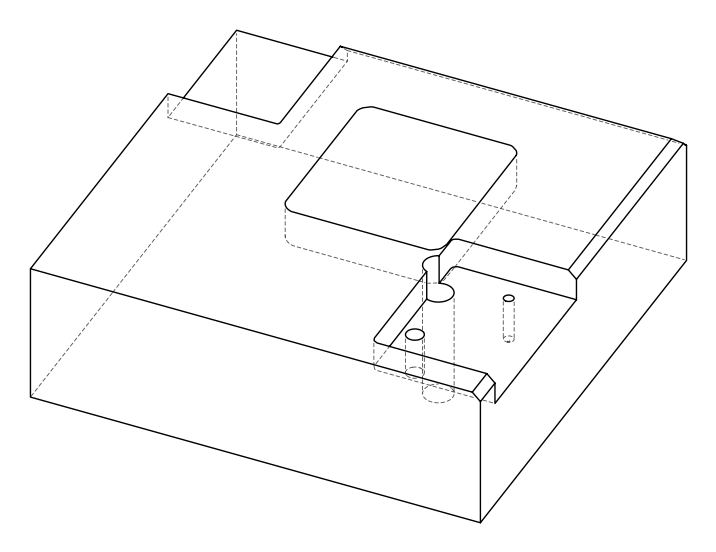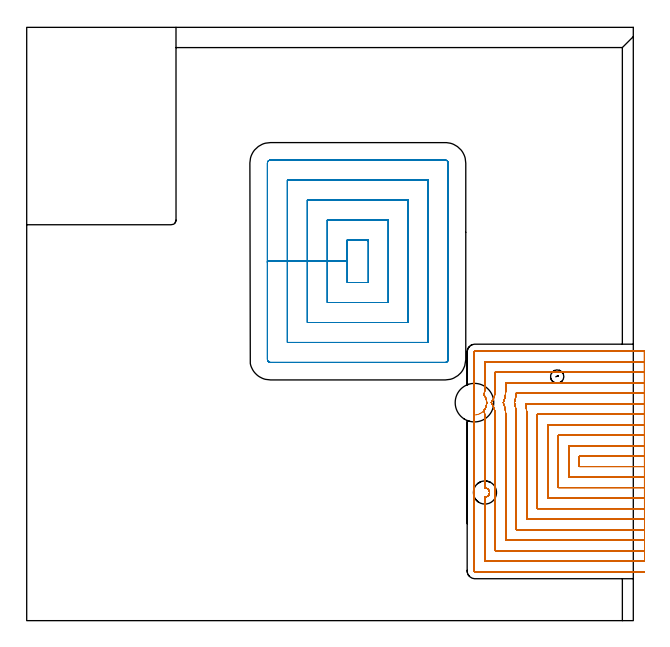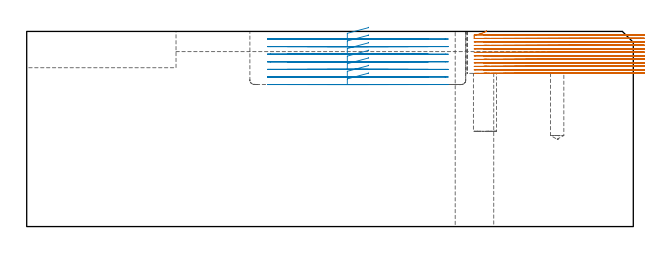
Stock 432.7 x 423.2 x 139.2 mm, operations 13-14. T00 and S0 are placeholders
(PLAN: 14 operations, 10 tool changes, 297.3 min)
(1 INDEXABLE_INSERT_DRILL_BLIND_HOLE_FROM_SOLID | STEP1POCKET | NXT0302_004 | 0.18 min | 15214 mm3)
(2 SPOT_DRILL | STEP1HOLE | NXT0321_9005460120000 | 0.05 min | 183 mm3)
(3 SPOT_DRILL_1 | STEP1POCKET_1 | NXT0321_9005460120000 | 0.03 min | 3260 mm3)
(4 DRILL_BLIND_HOLE_INTO_CENTER | STEP1HOLE | UGT0301_192 | 0.05 min | 289 mm3)
(5 GUN_DRILL_THROUGH_HOLE | STEP1HOLE | UGT0307_003 | 0.64 min | 4945 mm3)
(6 SPADE_DRILL_TO_ENLARGE_THROUGH_HOLE | STEP1HOLE | UGT0306_008 | 0.59 min | 28000 mm3)
(7 DRILL_TO_ENLARGE_THROUGH_HOLE | STEP1HOLE | UGT0301_390 | 0.61 min | 49179 mm3)
(8 DRILL_BLIND_HOLE_INTO_CENTER_1 | STEP1POCKET_1 | UGT0301_490 | 0.2 min | 3245 mm3)
(9 AREA_MILL | FG_CHAMFER_SURFACE | UGT0205_001 | 0.93 min | 1058 mm3)
(10 AREA_MILL_1 | FG_CHAMFER_SURFACE_1 | UGT0205_001 | 15.73 min | 34545 mm3)
(11 AREA_MILL_2 | FG_CHAMFER_SURFACE_2 | UGT0205_001 | 5.39 min | 6676 mm3)
(12 MILL_CORNER_NOTCH_RECTANGULAR | CORNER_NOTCH_RECTANGULAR | NXT0201_008 | Follow Part, ap 1.5, ae 75% | 141.18 min | 387605 mm3)
(13 MILL_OPEN_POCKET | POCKET_OPEN | NXT0201_013 | Follow Part, ap 2.5, ae 75% | 107.64 min | 569357 mm3)
(14 MILL_RECTANGULAR_POCKET | POCKET_RECTANGULAR_STRAIGHT | NXT0201_007 | Follow Part, ap 6.25, ae 75% | 24.02 min | 979808 mm3)
(TOOL NXT0302_004 | Index. Insert Drill 16.5mm [880-D1650L20-05] | D16.5 PA176 FL83 Z2)
(TOOL NXT0321_9005460120000 | NC Spot Drill, 142deg, 12mm, Carbide, Uncoated | D12 PA142 FL30 Z2)
(TOOL UGT0301_192 | Twist Drill 7.2 mm | D7.2 PA118 FL66 Z2)
(TOOL UGT0307_003 | Gun Drill 7 mm | D7 PA130 FL24 Z1)
(TOOL UGT0306_008 | Spade Drill 17.5mm | D17.5 PA132 FL10 Z2)
(TOOL UGT0301_390 | Twist Drill 27.5 mm | D27.5 PA118 FL165 Z2)
(TOOL UGT0301_490 | Carbide Drill 9.5 mm | D9.5 PA118 FL81 Z2)
(TOOL UGT0205_001 | Chamfer Mill 20 x 3 x 45 deg. | D20 FL50 Z2)
(TOOL NXT0201_008 | ENDMILL 6mm [2P460-0600-NA 1630] | D6 FL26 Z6)
(TOOL NXT0201_013 | ENDMILL 10mm | D10 FL30 Z4)
(TOOL NXT0201_007 | ENDMILL 25mm [R216.25-25050GCK54P 1620] | D25 R3 FL54 Z5)
(OP 13 MILL_OPEN_POCKET)
G17 G21 G94 G90
T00 M6
G54
G17 G0 G90 X440.7 Y117.212 S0 M3
G43 Z149.2 H0
Z136.708
G94 G1 X437.7 Y117.201 F250.
X437.412 Y117.2 F500.
X394.2
Y109.9
X437.411
X437.7 Y109.899
X440.7 Y109.888 F250.
Y124.713
X437.7 Y124.701
X437.412 Y124.7 F500.
X386.7
Y102.4
X437.411
X437.7 Y102.399
X440.7 Y102.387 F250.
Y132.215
X437.7 Y132.201
X437.412 Y132.2 F500.
X379.2
Y94.9
X437.411
X437.7 Y94.899
X440.7 Y94.885 F250.
Y139.717
X437.7 Y139.701
X437.412 Y139.7 F500.
X371.7
Y87.4
X437.411
X437.7 Y87.399
X440.7 Y87.383 F250.
Y147.22
X437.7 Y147.201
X437.412 Y147.2 F500.
X364.198
G2 X364.2 Y146.755 R45.
G1 Y79.9
X437.411
X437.7 Y79.899
X440.7 Y79.88 F250.
Y154.724
X437.7 Y154.701
G2 X437.412 Y154.7 R37.5 F500.
G1 X355.849
G2 X356.7 Y146.755 R37.5
G1 Y72.4
X437.411
G2 X437.7 Y72.399 R37.5
G1 X440.7 Y72.376 F250.
Y162.23
X437.7 Y162.201
G2 X437.412 Y162.2 R30. F500.
G1 X349.13
G2 X347.897 Y155.5 R30.
X349.2 Y146.755 R30.
G1 Y64.9
X437.411
G2 X437.7 Y64.899 R30.
G1 X440.7 Y64.87 F250.
Y169.74
X437.7 Y169.702
G2 X437.412 Y169.7 R22.5 F500.
G1 X341.7
Y164.245
G2 X339.931 Y155.5 R22.5
X341.7 Y146.755 R22.5
G1 Y57.4
X437.411
G2 X437.7 Y57.398 R22.5
G1 X440.7 Y57.36 F250.
X440.699 Y177.26
X437.7 Y177.203
G2 X437.412 Y177.2 R15. F500.
G1 X334.2
Y164.245
G2 X331.387 Y155.5 R15.
X334.2 Y146.755 R15.
G1 Y49.9
X437.411
G2 X437.7 Y49.897 R15.
G1 X440.699 Y49.839 F250.
X440.698 Y184.821
X437.7 Y184.706
G2 X437.412 Y184.7 R7.5 F500.
G1 X326.7
Y164.245
G2 X326.044 Y161.178 R7.5
X327.737 Y152.849 R8.765
X326.047 Y149.816 R8.759
X326.7 Y146.755 R7.5
G1 Y94.636
G2 X327.39 Y94.608 R3.284
X329.943 Y92.52 R3.27
X329.994 Y90.431 R3.239
X329.736 Y89.828 R3.236
X328.295 Y88.467 R3.203
X326.7 Y88.167 R3.296
G1 Y42.4
X437.411
G2 X437.7 Y42.394 R7.5
G1 X440.698 Y42.279 F250.
X440.412 Y192.2
X437.412
X319.8 F500.
G3 X319.2 Y191.6 R0.6
G1 Y164.245
Y161.245 F250.
Y149.755 F500.
Y146.755 F250.
Y35.5 F500.
G3 X319.8 Y34.9 R0.6
G1 X437.411
X440.411 F250.
G0 X440.7 Y117.2 Z134.217
G1 X437.7
X394.2 F500.
Y109.9
X437.7
X440.7 F250.
Y124.7
X437.7
X386.7 F500.
Y102.4
X437.7
X440.7 F250.
Y132.2
X437.7
X379.2 F500.
Y94.9
X437.7
X440.7 F250.
Y139.7
X437.7
X371.7 F500.
Y87.4
X437.7
X440.7 F250.
Y147.2
X437.7
X364.198 F500.
G2 X364.2 Y146.757 R45.
G1 Y79.9
X437.7
X440.7 F250.
Y154.7
X437.7
X355.849 F500.
G2 X356.7 Y146.755 R37.5
G1 Y72.4
X437.7
X440.7 F250.
Y162.2
X437.7
X349.13 F500.
G2 X347.897 Y155.5 R30.
X349.2 Y146.755 R30.
G1 Y64.9
X437.7
X440.7 F250.
Y169.7
X437.7
X341.7 F500.
Y164.245
G2 X339.931 Y155.5 R22.5
X341.7 Y146.755 R22.5
G1 Y57.4
X437.7
X440.7 F250.
Y177.2
X437.7
X334.2 F500.
Y164.245
G2 X331.387 Y155.5 R15.
X334.2 Y146.755 R15.
G1 Y49.9
X437.7
X440.7 F250.
Y184.7
X437.7
X326.7 F500.
Y164.245
G2 X326.044 Y161.178 R7.5
X327.743 Y152.865 R8.765
X326.047 Y149.816 R8.759
X326.7 Y146.755 R7.5
G1 Y94.636
G2 X327.39 Y94.608 R3.284
X329.943 Y92.52 R3.27
X329.988 Y90.411 R3.239
X329.735 Y89.828 R3.236
X328.295 Y88.467 R3.203
X326.7 Y88.167 R3.296
G1 Y42.4
X437.7
X440.7 F250.
Y192.2
X437.7
X319.8 F500.
G3 X319.2 Y191.6 R0.6
G1 Y164.245
Y161.245 F250.
G0 X328.028 Y154.099 Z139.708
G1 X327.868 Y153.265 Z139.481
X327.743 Y152.865 Z139.368
X327.616 Y152.466 Z139.256
X327.143 Y151.408 Z138.946
X326.534 Y150.422 Z138.635
X325.8 Y149.525 Z138.325
X324.955 Y148.732 Z138.014
X324.012 Y148.058 Z137.704
X322.989 Y147.514 Z137.393
X321.903 Y147.11 Z137.082
X320.773 Y146.852 Z136.772
X319.619 Y146.746 Z136.461
X319.2 Y146.755 Z136.349
Y142.776 Z135.283
Y146.755 Z134.217
Y35.5 F500.
G3 X319.8 Y34.9 R0.6
G1 X437.7
X440.7 F250.
G0 Y117.2 Z131.725
G1 X437.7
X394.2 F500.
Y109.9
X437.7
X440.7 F250.
Y124.7
X437.7
X386.7 F500.
Y102.4
X437.7
X440.7 F250.
Y132.2
X437.7
X379.2 F500.
Y94.9
X437.7
X440.7 F250.
Y139.7
X437.7
X371.7 F500.
Y87.4
X437.7
X440.7 F250.
Y147.2
X437.7
X364.198 F500.
G2 X364.2 Y146.757 R45.
G1 Y79.9
X437.7
X440.7 F250.
Y154.7
X437.7
X355.849 F500.
G2 X356.7 Y146.755 R37.5
G1 Y72.4
X437.7
X440.7 F250.
Y162.2
X437.7
X349.13 F500.
G2 X347.897 Y155.5 R30.
X349.2 Y146.755 R30.
G1 Y64.9
X437.7
X440.7 F250.
Y169.7
X437.7
X341.7 F500.
Y164.245
G2 X339.931 Y155.5 R22.5
X341.7 Y146.755 R22.5
G1 Y57.4
X437.7
X440.7 F250.
Y177.2
X437.7
X334.2 F500.
Y164.245
G2 X331.387 Y155.5 R15.
X334.2 Y146.755 R15.
G1 Y49.9
X437.7
X440.7 F250.
Y184.7
X437.7
X326.7 F500.
Y164.245
G2 X326.044 Y161.178 R7.5
X327.743 Y152.865 R8.765
X326.047 Y149.816 R8.758
X326.7 Y146.755 R7.5
G1 Y94.636
G2 X327.39 Y94.608 R3.284
X329.942 Y92.52 R3.27
X329.737 Y89.83 R3.239
X328.295 Y88.467 R3.205
X326.7 Y88.167 R3.296
G1 Y42.4
X437.7
X440.7 F250.
Y192.2
X437.7
X319.8 F500.
G3 X319.2 Y191.6 R0.6
G1 Y164.245
Y161.245 F250.
Y149.755 F500.
Y146.755 F250.
Y35.5 F500.
G3 X319.8 Y34.9 R0.6
G1 X437.7
X440.7 F250.
G0 Y117.2 Z129.233
G1 X437.7
X394.2 F500.
Y109.9
X437.7
X440.7 F250.
Y124.7
X437.7
X386.7 F500.
Y102.4
X437.7
X440.7 F250.
Y132.2
X437.7
X379.2 F500.
Y94.9
X437.7
X440.7 F250.
Y139.7
X437.7
X371.7 F500.
Y87.4
X437.7
X440.7 F250.
Y147.2
X437.7
X364.198 F500.
G2 X364.2 Y146.755 R45.
G1 Y79.9
X437.7
X440.7 F250.
Y154.7
X437.7
X355.849 F500.
G2 X356.7 Y146.755 R37.5
G1 Y72.4
X437.7
X440.7 F250.
Y162.2
X437.7
X349.13 F500.
G2 X347.897 Y155.5 R30.
X349.2 Y146.755 R30.
G1 Y64.9
X437.7
X440.7 F250.
Y169.7
X437.7
X341.7 F500.
Y164.245
G2 X339.931 Y155.5 R22.5
X341.7 Y146.755 R22.5
G1 Y57.4
X437.7
X440.7 F250.
Y177.2
X437.7
X334.2 F500.
Y164.245
G2 X331.387 Y155.5 R15.
X334.2 Y146.755 R15.
G1 Y49.9
X437.7
X440.7 F250.
Y184.7
X437.7
X326.7 F500.
Y164.245
G2 X326.044 Y161.178 R7.5
X327.743 Y152.865 R8.765
X326.047 Y149.816 R8.758
X326.7 Y146.755 R7.5
G1 Y94.636
G2 X327.39 Y94.608 R3.284
X329.943 Y92.52 R3.27
X329.737 Y89.83 R3.239
X328.295 Y88.467 R3.205
X326.7 Y88.167 R3.296
G1 Y42.4
X437.7
X440.7 F250.
Y192.2
X437.7
X319.8 F500.
G3 X319.2 Y191.6 R0.6
G1 Y164.245
Y161.245 F250.
Y149.755 F500.
Y146.755 F250.
Y35.5 F500.
G3 X319.8 Y34.9 R0.6
G1 X437.7
X440.7 F250.
G0 Y117.2 Z126.742
G1 X437.7
X394.2 F500.
Y109.9
X437.7
X440.7 F250.
Y124.7
X437.7
X386.7 F500.
Y102.4
X437.7
X440.7 F250.
Y132.2
X437.7
X379.2 F500.
Y94.9
X437.7
X440.7 F250.
Y139.7
X437.7
X371.7 F500.
Y87.4
X437.7
X440.7 F250.
Y147.2
X437.7
X364.198 F500.
G2 X364.2 Y146.755 R45.
G1 Y79.9
X437.7
X440.7 F250.
Y154.7
X437.7
X355.849 F500.
G2 X356.7 Y146.755 R37.5
G1 Y72.4
X437.7
X440.7 F250.
Y162.2
X437.7
X349.13 F500.
G2 X347.897 Y155.5 R30.
X349.2 Y146.755 R30.
G1 Y64.9
X437.7
X440.7 F250.
Y169.7
X437.7
X341.7 F500.
Y164.245
G2 X339.931 Y155.5 R22.5
X341.7 Y146.755 R22.5
G1 Y57.4
X437.7
X440.7 F250.
Y177.2
X437.7
X334.2 F500.
Y164.245
G2 X331.387 Y155.5 R15.
X334.2 Y146.755 R15.
G1 Y49.9
X437.7
X440.7 F250.
Y184.7
X437.7
X326.7 F500.
Y164.245
G2 X326.044 Y161.178 R7.5
X327.743 Y152.865 R8.765
X326.047 Y149.816 R8.758
X326.7 Y146.755 R7.5
G1 Y94.636
G2 X327.39 Y94.608 R3.284
X329.943 Y92.52 R3.27
X329.737 Y89.83 R3.239
X328.295 Y88.467 R3.205
X327.687 Y88.254 R3.296
X326.7 Y88.167 R3.295
G1 Y42.4
X437.7
X440.7 F250.
Y192.2
X437.7
X319.8 F500.
G3 X319.2 Y191.6 R0.6
G1 Y164.245
Y161.245 F250.
Y149.755 F500.
Y146.755 F250.
Y35.5 F500.
G3 X319.8 Y34.9 R0.6
G1 X437.7
X440.7 F250.
G0 Y117.2 Z124.25
G1 X437.7
X394.2 F500.
Y109.9
X437.7
X440.7 F250.
Y124.7
X437.7
X386.7 F500.
Y102.4
X437.7
X440.7 F250.
Y132.2
X437.7
X379.2 F500.
Y94.9
X437.7
X440.7 F250.
Y139.7
X437.7
X371.7 F500.
Y87.4
X437.7
X440.7 F250.
Y147.2
X437.7
X364.198 F500.
G2 X364.2 Y146.755 R45.
G1 Y79.9
X437.7
X440.7 F250.
Y154.7
X437.7
X355.849 F500.
G2 X356.7 Y146.755 R37.5
G1 Y72.4
X437.7
X440.7 F250.
Y162.2
X437.7
X349.13 F500.
G2 X347.897 Y155.5 R30.
X349.2 Y146.755 R30.
G1 Y64.9
X437.7
X440.7 F250.
Y169.7
X437.7
X341.7 F500.
Y164.245
G2 X339.931 Y155.5 R22.5
X341.7 Y146.755 R22.5
G1 Y57.4
X437.7
X440.7 F250.
Y177.2
X437.7
X334.2 F500.
Y164.245
G2 X331.387 Y155.5 R15.
X334.2 Y146.755 R15.
G1 Y49.9
X437.7
X440.7 F250.
Y184.7
X437.7
X326.7 F500.
Y164.245
G2 X326.044 Y161.178 R7.5
X327.905 Y153.454 R8.765
X327.32 Y151.787 R8.748
G1 X327.287 Y151.717
G2 X326.047 Y149.816 R8.758
X326.7 Y146.755 R7.5
G1 Y94.636
G2 X327.39 Y94.608 R3.284
X329.943 Y92.52 R3.271
X329.987 Y90.408 R3.239
X329.737 Y89.83 R3.238
X328.288 Y88.464 R3.204
X327.689 Y88.255 R3.295
X326.7 Y88.167 R3.297
G1 Y42.4
X437.7
X440.7 F250.
Y192.2
X437.7
X319.8 F500.
G3 X319.2 Y191.6 R0.6
G1 Y164.245
Y161.245 F250.
Y149.755 F500.
Y146.755 F250.
Y35.5 F500.
G3 X319.8 Y34.9 R0.6
G1 X437.7
X440.7 F250.
G0 Y117.2 Z121.758
G1 X437.7
X394.2 F500.
Y109.9
X437.7
X440.7 F250.
Y124.7
X437.7
X386.7 F500.
Y102.4
X437.7
X440.7 F250.
Y132.2
X437.7
X379.2 F500.
Y94.9
X437.7
X440.7 F250.
Y139.7
X437.7
X371.7 F500.
Y87.4
X437.7
X440.7 F250.
Y147.2
X437.7
X364.198 F500.
G2 X364.2 Y146.755 R45.
G1 Y79.9
X437.7
X440.7 F250.
Y154.7
X437.7
X355.849 F500.
G2 X356.7 Y146.755 R37.5
G1 Y72.4
X437.7
X440.7 F250.
Y162.2
X437.7
X349.13 F500.
G2 X347.897 Y155.5 R30.
X349.2 Y146.755 R30.
G1 Y64.9
X437.7
X440.7 F250.
Y169.7
X437.7
X341.7 F500.
Y164.245
G2 X339.931 Y155.5 R22.5
X341.7 Y146.755 R22.5
G1 Y57.4
X437.7
X440.7 F250.
Y177.2
X437.7
X334.2 F500.
Y164.245
G2 X331.387 Y155.5 R15.
X334.2 Y146.755 R15.
G1 Y49.9
X437.7
X440.7 F250.
Y184.7
X437.7
X326.7 F500.
Y164.245
G2 X326.044 Y161.178 R7.5
X327.905 Y153.454 R8.765
X327.32 Y151.787 R8.748
G1 X327.287 Y151.717
G2 X326.047 Y149.816 R8.758
X326.7 Y146.755 R7.5
G1 Y94.636
G2 X327.39 Y94.608 R3.284
X329.943 Y92.52 R3.271
X329.989 Y90.414 R3.238
X329.735 Y89.827 R3.235
X328.288 Y88.464 R3.201
X327.689 Y88.255 R3.296
X326.7 Y88.167 R3.297
G1 Y42.4
X437.7
X440.7 F250.
Y192.2
X437.7
X319.8 F500.
G3 X319.2 Y191.6 R0.6
G1 Y164.245
Y161.245 F250.
Y149.755 F500.
Y146.755 F250.
Y35.5 F500.
G3 X319.8 Y34.9 R0.6
G1 X437.7
X440.7 F250.
G0 Y117.2 Z119.267
G1 X437.7
X394.2 F500.
Y109.9
X437.7
X440.7 F250.
Y124.7
X437.7
X386.7 F500.
Y102.4
X437.7
X440.7 F250.
Y132.2
X437.7
X379.2 F500.
Y94.9
X437.7
X440.7 F250.
Y139.7
X437.7
X371.7 F500.
Y87.4
X437.7
X440.7 F250.
Y147.2
X437.7
X364.198 F500.
G2 X364.2 Y146.755 R45.
G1 Y79.9
X437.7
X440.7 F250.
Y154.7
X437.7
X355.849 F500.
G2 X356.7 Y146.755 R37.5
G1 Y72.4
X437.7
X440.7 F250.
Y162.2
X437.7
X349.13 F500.
G2 X347.897 Y155.5 R30.
X349.2 Y146.755 R30.
G1 Y64.9
X437.7
X440.7 F250.
Y169.7
X437.7
X341.7 F500.
Y164.245
G2 X339.931 Y155.5 R22.5
X341.7 Y146.755 R22.5
G1 Y57.4
X437.7
X440.7 F250.
Y177.2
X437.7
X334.2 F500.
Y164.245
G2 X331.387 Y155.5 R15.
X334.2 Y146.755 R15.
G1 Y49.9
X437.7
X440.7 F250.
Y184.7
X437.7
X326.7 F500.
Y164.245
G2 X326.044 Y161.178 R7.5
X327.743 Y152.865 R8.765
X326.047 Y149.816 R8.758
X326.7 Y146.755 R7.5
G1 Y94.636
G2 X327.39 Y94.608 R3.284
X329.943 Y92.52 R3.27
X329.989 Y90.413 R3.239
X329.735 Y89.827 R3.235
X328.295 Y88.467 R3.202
X326.7 Y88.167 R3.296
G1 Y42.4
X437.7
X440.7 F250.
Y192.2
X437.7
X319.8 F500.
G3 X319.2 Y191.6 R0.6
G1 Y164.245
Y161.245 F250.
Y149.755 F500.
Y146.755 F250.
Y35.5 F500.
G3 X319.8 Y34.9 R0.6
G1 X437.7
X440.7 F250.
G0 Y117.2 Z116.775
G1 X437.7
X394.2 F500.
Y109.9
X437.7
X440.7 F250.
Y124.7
X437.7
X386.7 F500.
Y102.4
X437.7
X440.7 F250.
Y132.2
X437.7
X379.2 F500.
Y94.9
X437.7
X440.7 F250.
Y139.7
X437.7
X371.7 F500.
Y87.4
X437.7
X440.7 F250.
Y147.2
X437.7
X364.198 F500.
G2 X364.2 Y146.755 R45.
G1 Y79.9
X437.7
X440.7 F250.
Y154.7
X437.7
X355.849 F500.
G2 X356.7 Y146.755 R37.5
G1 Y72.4
X437.7
X440.7 F250.
Y162.2
X437.7
X349.13 F500.
G2 X347.897 Y155.5 R30.
X349.2 Y146.755 R30.
G1 Y64.9
X437.7
X440.7 F250.
Y169.7
X437.7
X341.7 F500.
Y164.245
G2 X339.931 Y155.5 R22.5
X341.7 Y146.755 R22.5
G1 Y57.4
X437.7
X440.7 F250.
Y177.2
X437.7
X334.2 F500.
Y164.245
G2 X331.387 Y155.5 R15.
X334.2 Y146.755 R15.
G1 Y49.9
X437.7
X440.7 F250.
Y184.7
X437.7
X326.7 F500.
Y164.245
G2 X326.044 Y161.178 R7.5
X327.743 Y152.865 R8.765
X326.047 Y149.816 R8.758
X326.7 Y146.755 R7.5
G1 Y94.636
G2 X327.39 Y94.608 R3.284
X329.943 Y92.52 R3.27
X329.737 Y89.83 R3.239
X328.295 Y88.467 R3.205
X326.7 Y88.167 R3.296
G1 Y42.4
X437.7
X440.7 F250.
Y192.2
X437.7
X319.8 F500.
G3 X319.2 Y191.6 R0.6
G1 Y164.245
Y161.245 F250.
Y149.755 F500.
Y146.755 F250.
Y35.5 F500.
G3 X319.8 Y34.9 R0.6
G1 X437.7
X440.7 F250.
G0 Y117.2 Z114.283
G1 X437.7
X394.2 F500.
Y109.9
X437.7
X440.7 F250.
Y124.7
X437.7
X386.7 F500.
Y102.4
X437.7
X440.7 F250.
Y132.2
X437.7
X379.2 F500.
Y94.9
X437.7
X440.7 F250.
Y139.7
X437.7
X371.7 F500.
Y87.4
X437.7
X440.7 F250.
Y147.2
X437.7
X364.198 F500.
G2 X364.2 Y146.755 R45.
G1 Y79.9
X437.7
X440.7 F250.
Y154.7
X437.7
X355.849 F500.
G2 X356.7 Y146.755 R37.5
G1 Y72.4
X437.7
X440.7 F250.
Y162.2
X437.7
X349.13 F500.
G2 X347.897 Y155.5 R30.
X349.2 Y146.755 R30.
G1 Y64.9
X437.7
X440.7 F250.
Y169.7
X437.7
X341.7 F500.
Y164.245
G2 X339.931 Y155.5 R22.5
X341.7 Y146.755 R22.5
G1 Y57.4
X437.7
X440.7 F250.
Y177.2
X437.7
X334.2 F500.
Y164.245
G2 X331.387 Y155.5 R15.
X334.2 Y146.755 R15.
G1 Y49.9
X437.7
X440.7 F250.
Y184.7
X437.7
X326.7 F500.
Y164.245
G2 X326.044 Y161.178 R7.5
X327.743 Y152.865 R8.765
X326.047 Y149.816 R8.758
X326.7 Y146.755 R7.5
G1 Y94.636
G2 X327.39 Y94.608 R3.284
X329.943 Y92.52 R3.27
X329.737 Y89.83 R3.239
X328.295 Y88.467 R3.205
X327.69 Y88.255 R3.296
X326.7 Y88.167 R3.295
G1 Y42.4
X437.7
X440.7 F250.
Y192.2
X437.7
X319.8 F500.
G3 X319.2 Y191.6 R0.6
G1 Y164.245
Y161.245 F250.
Y149.755 F500.
Y146.755 F250.
Y35.5 F500.
G3 X319.8 Y34.9 R0.6
G1 X437.7
X440.7 F250.
G0 Y117.2 Z111.792
G1 X437.7
X394.2 F500.
Y109.9
X437.7
X440.7 F250.
Y124.7
X437.7
X386.7 F500.
Y102.4
X437.7
X440.7 F250.
Y132.2
X437.7
X379.2 F500.
Y94.9
X437.7
X440.7 F250.
Y139.7
X437.7
X371.7 F500.
Y87.4
X437.7
X440.7 F250.
Y147.2
X437.7
X364.198 F500.
G2 X364.2 Y146.757 R45.
G1 Y79.9
X437.7
X440.7 F250.
Y154.7
X437.7
X355.849 F500.
G2 X356.7 Y146.755 R37.5
G1 Y72.4
X437.7
X440.7 F250.
Y162.2
X437.7
X349.13 F500.
G2 X347.897 Y155.5 R30.
X349.2 Y146.755 R30.
G1 Y64.9
X437.7
X440.7 F250.
Y169.7
X437.7
X341.7 F500.
Y164.245
G2 X339.931 Y155.5 R22.5
X341.7 Y146.755 R22.5
G1 Y57.4
X437.7
X440.7 F250.
Y177.2
X437.7
X334.2 F500.
Y164.245
G2 X331.387 Y155.5 R15.
X334.2 Y146.755 R15.
G1 Y49.9
X437.7
X440.7 F250.
Y184.7
X437.7
X326.7 F500.
Y164.245
G2 X326.044 Y161.178 R7.5
X327.743 Y152.865 R8.765
X326.047 Y149.816 R8.758
X326.7 Y146.755 R7.5
G1 Y94.636
G2 X327.39 Y94.608 R3.284
X329.943 Y92.52 R3.27
X329.737 Y89.83 R3.239
X328.295 Y88.467 R3.205
X327.69 Y88.255 R3.296
X326.7 Y88.167 R3.295
G1 Y42.4
X437.7
X440.7 F250.
Y192.2
X437.7
X319.8 F500.
G3 X319.2 Y191.6 R0.6
G1 Y164.245
Y161.245 F250.
Y149.755 F500.
Y146.755 F250.
Y35.5 F500.
G3 X319.8 Y34.9 R0.6
G1 X437.7
X440.7 F250.
G0 Y117.2 Z109.3
G1 X437.7
X394.2 F500.
Y109.9
X437.7
X440.7 F250.
Y124.7
X437.7
X386.7 F500.
Y102.4
X437.7
X440.7 F250.
Y132.2
X437.7
X379.2 F500.
Y94.9
X437.7
X440.7 F250.
Y139.7
X437.7
X371.7 F500.
Y87.4
X437.7
X440.7 F250.
Y147.2
X437.7
X364.198 F500.
G2 X364.2 Y146.757 R45.
G1 Y79.9
X437.7
X440.7 F250.
Y154.7
X437.7
X355.849 F500.
G2 X356.7 Y146.755 R37.5
G1 Y72.4
X437.7
X440.7 F250.
Y162.2
X437.7
X349.13 F500.
G2 X347.897 Y155.5 R30.
X349.2 Y146.755 R30.
G1 Y64.9
X437.7
X440.7 F250.
Y169.7
X437.7
X341.7 F500.
Y164.245
G2 X339.931 Y155.5 R22.5
X341.7 Y146.755 R22.5
G1 Y57.4
X437.7
X440.7 F250.
Y177.2
X437.7
X334.2 F500.
Y164.245
G2 X331.387 Y155.5 R15.
X334.2 Y146.755 R15.
G1 Y49.9
X437.7
X440.7 F250.
Y184.7
X437.7
X326.7 F500.
Y164.245
G2 X326.044 Y161.178 R7.5
X327.743 Y152.865 R8.765
X326.047 Y149.816 R8.759
X326.7 Y146.755 R7.5
G1 Y94.636
G2 X327.39 Y94.608 R3.284
X329.943 Y92.52 R3.27
X329.988 Y90.41 R3.239
X329.736 Y89.828 R3.237
X328.295 Y88.467 R3.204
X327.69 Y88.255 R3.296
X326.7 Y88.167 R3.296
G1 Y42.4
X437.7
X440.7 F250.
Y192.2
X437.7
X319.8 F500.
G3 X319.2 Y191.6 R0.6
G1 Y164.245
Y161.245 F250.
Y149.755 F500.
Y146.755 F250.
Y35.5 F500.
G3 X319.8 Y34.9 R0.6
G1 X437.7
X440.7 F250.
G0 Z149.2
M5
M2
(OP 14 MILL_RECTANGULAR_POCKET)
G17 G21 G94 G90
T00 M6
G54
G17 G0 G90 X243.7 Y270.248 S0 M3
G43 Z149.2 H1
Z142.2
G94 G1 Y271.5 Z141.864 F250.
X228.7 Z137.845
Y256.35 Z133.786
Y241.2 F500.
X243.7
Y271.5
X228.7
Y256.35
X214.45
Y226.95
X257.95
Y285.75
X214.45
Y256.35
X200.2
Y212.7
X272.2
Y300.
X200.2
Y256.35
X185.95
Y198.45
X286.45
Y314.25
X185.95
Y256.35
X171.7
Y186.3
G3 X173.8 Y184.2 R2.1
G1 X298.6
G3 X300.7 Y186.3 R2.1
G1 Y326.4
G3 X298.6 Y328.5 R2.1
G1 X173.8
G3 X171.7 Y326.4 R2.1
G1 Y256.35
Y255.35
G0 X243.7 Y270.248 Z136.786
G1 Y271.5 Z136.45 F250.
X228.7 Z132.431
Y256.35 Z128.371
Y241.2 F500.
X243.7
Y271.5
X228.7
Y256.35
X214.45
Y226.95
X257.95
Y285.75
X214.45
Y256.35
X200.2
Y212.7
X272.2
Y300.
X200.2
Y256.35
X185.95
Y198.45
X286.45
Y314.25
X185.95
Y256.35
X171.7
Y186.3
G3 X173.8 Y184.2 R2.1
G1 X298.6
G3 X300.7 Y186.3 R2.1
G1 Y326.4
G3 X298.6 Y328.5 R2.1
G1 X173.8
G3 X171.7 Y326.4 R2.1
G1 Y256.35
Y255.35
G0 X243.7 Y270.248 Z131.371
G1 Y271.5 Z131.036 F250.
X228.7 Z127.017
Y256.35 Z122.957
Y241.2 F500.
X243.7
Y271.5
X228.7
Y256.35
X214.45
Y226.95
X257.95
Y285.75
X214.45
Y256.35
X200.2
Y212.7
X272.2
Y300.
X200.2
Y256.35
X185.95
Y198.45
X286.45
Y314.25
X185.95
Y256.35
X171.7
Y186.3
G3 X173.8 Y184.2 R2.1
G1 X298.6
G3 X300.7 Y186.3 R2.1
G1 Y326.4
G3 X298.6 Y328.5 R2.1
G1 X173.8
G3 X171.7 Y326.4 R2.1
G1 Y256.35
Y255.35
G0 X243.7 Y270.248 Z125.957
G1 Y271.5 Z125.621 F250.
X228.7 Z121.602
Y256.35 Z117.543
Y241.2 F500.
X243.7
Y271.5
X228.7
Y256.35
X214.45
Y226.95
X257.95
Y285.75
X214.45
Y256.35
X200.2
Y212.7
X272.2
Y300.
X200.2
Y256.35
X185.95
Y198.45
X286.45
Y314.25
X185.95
Y256.35
X171.7
Y186.3
G3 X173.8 Y184.2 R2.1
G1 X298.6
G3 X300.7 Y186.3 R2.1
G1 Y326.4
G3 X298.6 Y328.5 R2.1
G1 X173.8
G3 X171.7 Y326.4 R2.1
G1 Y256.35
Y255.35
G0 X243.7 Y270.248 Z120.543
G1 Y271.5 Z120.207 F250.
X228.7 Z116.188
Y256.35 Z112.129
Y241.2 F500.
X243.7
Y271.5
X228.7
Y256.35
X214.45
Y226.95
X257.95
Y285.75
X214.45
Y256.35
X200.2
Y212.7
X272.2
Y300.
X200.2
Y256.35
X185.95
Y198.45
X286.45
Y314.25
X185.95
Y256.35
X171.7
Y186.3
G3 X173.8 Y184.2 R2.1
G1 X298.6
G3 X300.7 Y186.3 R2.1
G1 Y326.4
G3 X298.6 Y328.5 R2.1
G1 X173.8
G3 X171.7 Y326.4 R2.1
G1 Y256.35
Y255.35
G0 X243.7 Y270.248 Z115.129
G1 Y271.5 Z114.793 F250.
X228.7 Z110.774
Y256.35 Z106.714
Y241.2 F500.
X243.7
Y271.5
X228.7
Y256.35
X214.45
Y226.95
X257.95
Y285.75
X214.45
Y256.35
X200.2
Y212.7
X272.2
Y300.
X200.2
Y256.35
X185.95
Y198.45
X286.45
Y314.25
X185.95
Y256.35
X171.7
Y186.3
G3 X173.8 Y184.2 R2.1
G1 X298.6
G3 X300.7 Y186.3 R2.1
G1 Y326.4
G3 X298.6 Y328.5 R2.1
G1 X173.8
G3 X171.7 Y326.4 R2.1
G1 Y256.35
Y255.35
G0 X243.7 Y270.248 Z109.714
G1 Y271.5 Z109.379 F250.
X228.7 Z105.359
Y256.35 Z101.3
Y241.2 F500.
X243.7
Y271.5
X228.7
Y256.35
X214.45
Y226.95
X257.95
Y285.75
X214.45
Y256.35
X200.2
Y212.7
X272.2
Y300.
X200.2
Y256.35
X185.95
Y198.45
X286.45
Y314.25
X185.95
Y256.35
X171.7
Y186.3
G3 X173.8 Y184.2 R2.1
G1 X298.6
G3 X300.7 Y186.3 R2.1
G1 Y326.4
G3 X298.6 Y328.5 R2.1
G1 X173.8
G3 X171.7 Y326.4 R2.1
G1 Y256.35
Y255.35
G0 Z149.2
M5
M2
